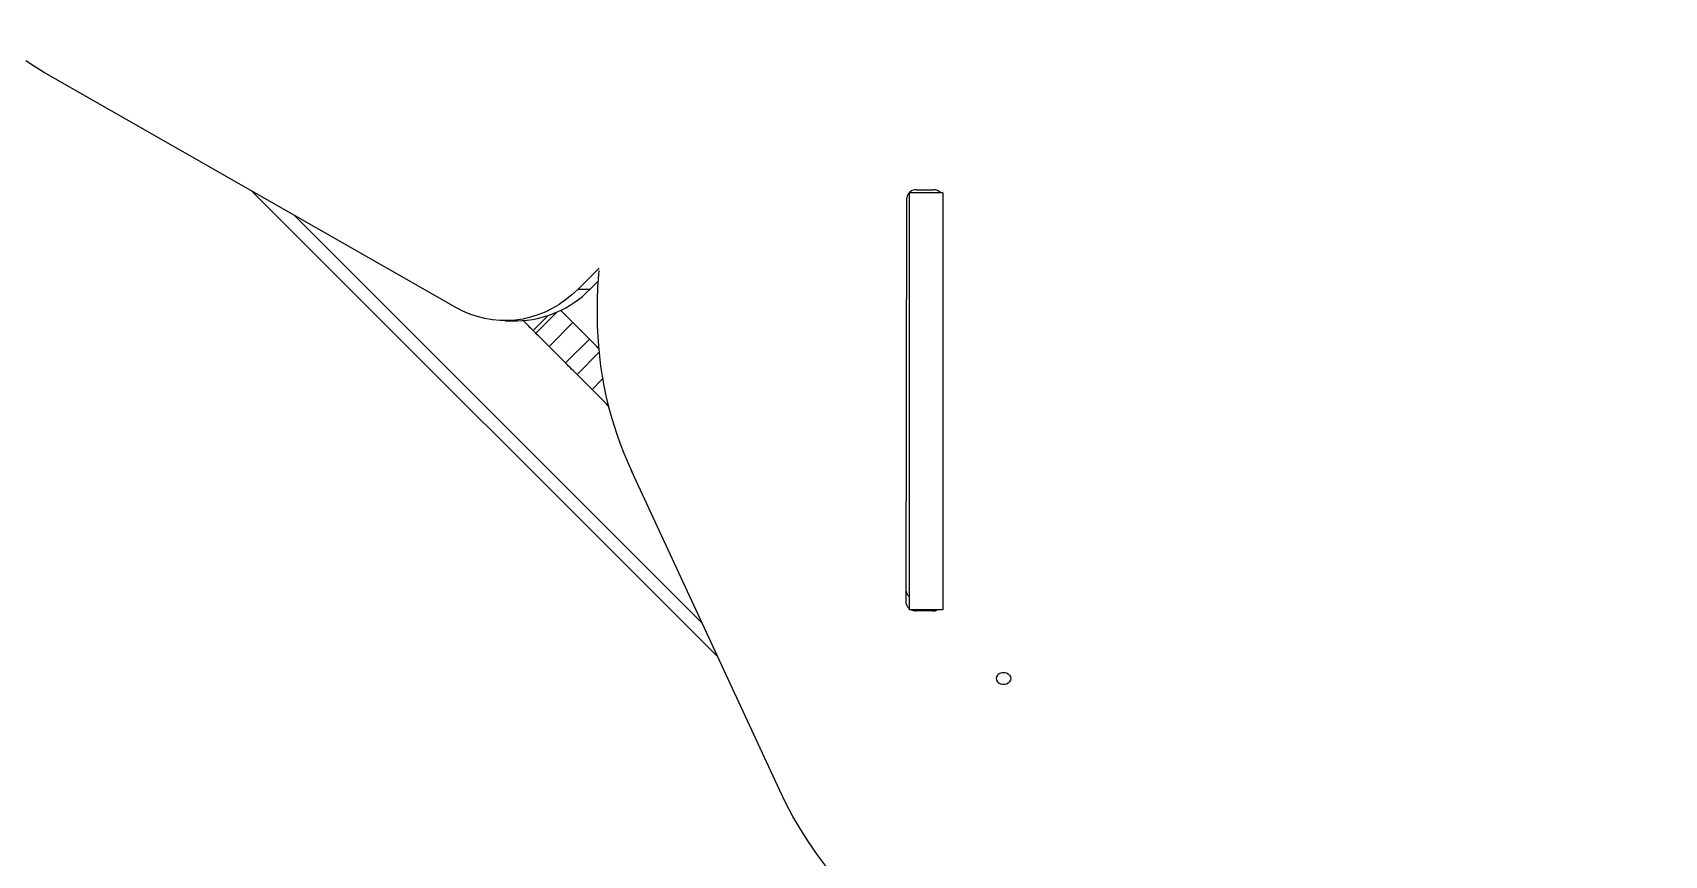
# Model space of a CAD drawing. Header units: millimetres. Extents: x -9608 to 9087, y -7864 to 6934.
# Drawn here: x 2400 to 3416, y 2972 to 3485 of the extents above; entities that cross this region are included whole.
import ezdxf

# ---------------------------------------------------------------- set-up
doc = ezdxf.new("R2010")
doc.units = ezdxf.units.MM
doc.layers.add('DIKOM_ОБЪЕКТ', color=7, linetype='Continuous')
doc.layers.add('DIKOM_РАЗМЕР_ОБЪЕКТА', color=7, linetype='Continuous')
doc.styles.add('style1', font='arial.ttf', dxfattribs={"width": 0.8})
doc.dimstyles.new('1-50', dxfattribs={"dimtxt": 300, "dimasz": 200, "dimexe": 100, "dimexo": 0, "dimgap": 100, "dimtad": 1, "dimtxsty": 'style1', "dimcen": 200, "dimclrd": 7, "dimclre": 7, "dimclrt": 7, "dimadec": 1, "dimazin": 2, "dimtfac": 1, "dimtmove": 0, "dimatfit": 2, "dimfxl": 0, "dimlwd": 25, "dimlwe": 18, "dimarcsym": 0})

# ---------------------------------------------------------------- blocks, each defined once
blk = doc.blocks.new('*D16')
at = {"layer": 'Defpoints', "color": 0, "transparency": 16777216}
for p in [(-6125, 3662.5), (7039, -2261), (7039, -7136.2)]:
    blk.add_point(p, dxfattribs=at)
at = {"layer": 'DIKOM_РАЗМЕР_ОБЪЕКТА', "color": 7, "lineweight": 18, "transparency": 16777216}
for p, q in [((-6125, 3662.5), (-6125, -7236.2)), ((7039, -2261), (7039, -7236.2))]:
    blk.add_line(p, q, dxfattribs=at)
at = {"layer": 'DIKOM_РАЗМЕР_ОБЪЕКТА', "color": 7, "lineweight": 25, "transparency": 16777216}
blk.add_line((-5925, -7136.2), (6839, -7136.2), dxfattribs=at)
at = {"layer": 'DIKOM_РАЗМЕР_ОБЪЕКТА', "color": 7, "transparency": 16777216}
for points in [[(-5925, -7102.9), (-5925, -7169.5), (-6125, -7136.2)], [(6839, -7102.9), (6839, -7169.5), (7039, -7136.2)]]:
    blk.add_solid(points, dxfattribs=at)
at = {"layer": 'DIKOM_РАЗМЕР_ОБЪЕКТА', "color": 7, "transparency": 16777216, "insert": (326.4, -6882.9), "char_height": 300, "attachment_point": 5, "style": 'style1'}
blk.add_mtext('13200', dxfattribs=at)

msp = doc.modelspace()

# ---------------------------------------------------------------- linework, layer by layer
at = {"layer": 'DIKOM_ОБЪЕКТ', "color": 7, "linetype": 'Continuous', "lineweight": 15}
for p, q in [((2663.44, 3313.787), (2406.696, 3460.343)), ((2536.441, 3386.275), (2826.678, 3096.047)), ((2966.891, 3385.217), (2945.88, 3385.217)), ((2945.88, 3385.217), (2945.88, 3125.409)), ((2950.565, 3387.113), (2960.971, 3387.1)), ((2966.891, 3385.217), (2966.891, 3125.409)), ((2944.125, 3129.912), (2944.553, 3381.925)), ((2966.891, 3382.714), (2966.952, 3381.966)), ((2966.937, 3382.243), (2966.891, 3346.819)), ((2966.952, 3381.966), (2966.891, 3339.319)), ((2562.808, 3371.228), (2816.898, 3117.14)), ((2752.734, 3338.265), (2739.49, 3325.029)), ((2746.997, 3325.029), (2739.49, 3325.029)), ((2751.971, 3330.002), (2746.997, 3325.029)), ((2751.529, 3315.851), (2751.529, 3308.351)), ((2694.141, 3305.503), (2701.633, 3305.503)), ((2711.581, 3299.453), (2720.721, 3308.597)), ((2713.245, 3297.788), (2726.123, 3310.663)), ((2721.53, 3289.502), (2736.377, 3304.351)), ((2746.661, 3294.07), (2736.377, 3304.351)), ((2713.245, 3297.788), (2711.581, 3299.453)), ((2731.815, 3279.221), (2746.661, 3294.07)), ((2731.815, 3279.221), (2721.53, 3289.502)), ((2738.971, 3272.066), (2752.658, 3285.761)), ((2748.355, 3262.675), (2738.971, 3272.066)), ((2748.355, 3262.675), (2754.932, 3269.258)), ((2758.487, 3252.546), (2758.517, 3252.578)), ((2758.533, 3252.493), (2758.487, 3252.546)), ((2865.1, 3013.171), (2773.12, 3211.544)), ((2966.891, 3125.409), (2945.88, 3125.409)), ((2950.122, 3125.409), (2950.122, 3124.708)), ((2960.513, 3124.695), (2950.122, 3124.708)), ((2960.513, 3125.409), (2960.513, 3124.695))]:
    msp.add_line(p, q, dxfattribs=at)
at = {"layer": 'DIKOM_ОБЪЕКТ', "color": 7, "linetype": 'Continuous', "lineweight": 15, "flags": 128}
for points in [[(2406.696, 3460.343), (2401.08, 3463.744), (2395.618, 3467.456)], [(2739.49, 3325.029), (2735.782, 3321.562), (2731.86, 3318.4), (2727.771, 3315.557), (2723.514, 3313.047), (2719.119, 3310.882), (2714.603, 3309.071), (2709.994, 3307.624), (2705.295, 3306.548), (2700.565, 3305.848), (2695.789, 3305.526), (2691.013, 3305.585), (2686.252, 3306.024), (2681.522, 3306.841), (2676.852, 3308.033), (2672.275, 3309.593), (2667.789, 3311.514), (2663.44, 3313.787)], [(2736.377, 3304.351), (2735.187, 3305.537), (2734.027, 3306.709), (2732.883, 3307.851), (2731.784, 3308.948), (2730.746, 3309.989), (2729.77, 3310.958), (2728.885, 3311.845), (2728.809, 3311.914)], [(2721.53, 3289.502), (2720.34, 3290.688), (2719.165, 3291.86), (2718.036, 3293.001), (2716.937, 3294.099), (2715.884, 3295.139), (2714.923, 3296.109), (2714.038, 3296.995), (2713.245, 3297.788)], [(2752.414, 3288.313), (2752.246, 3288.479), (2751.392, 3289.336), (2750.491, 3290.233), (2749.561, 3291.163), (2748.614, 3292.118), (2747.638, 3293.09), (2746.661, 3294.07)], [(2738.971, 3272.066), (2738.208, 3272.821), (2737.399, 3273.629), (2736.545, 3274.486), (2735.644, 3275.384), (2734.714, 3276.314), (2733.768, 3277.269), (2732.791, 3278.24), (2731.815, 3279.221)], [(2758.487, 3252.546), (2757.098, 3253.928), (2755.725, 3255.302), (2754.367, 3256.656), (2753.055, 3257.976), (2751.773, 3259.25), (2750.568, 3260.465), (2749.423, 3261.611), (2748.355, 3262.675)], [(2945.88, 3133.729), (2945.88, 3133.735), (2945.132, 3134.523), (2944.583, 3135.423), (2944.247, 3136.398), (2944.141, 3137.072)], [(2945.88, 3126.229), (2945.88, 3126.235), (2945.132, 3127.024), (2944.583, 3127.923), (2944.247, 3128.898), (2944.125, 3129.912)], [(3000.339, 3082.641), (3000.522, 3083.714), (3001.041, 3084.7), (3001.865, 3085.519), (3002.917, 3086.104), (3004.123, 3086.408), (3005.374, 3086.406), (3006.58, 3086.099), (3007.632, 3085.511), (3008.456, 3084.691), (3008.975, 3083.704), (3009.143, 3082.63), (3008.96, 3081.556), (3008.441, 3080.571), (3007.617, 3079.752), (3006.564, 3079.167), (3005.359, 3078.863), (3004.108, 3078.864), (3002.917, 3079.172), (3001.865, 3079.759), (3001.041, 3080.58), (3000.522, 3081.567), (3000.339, 3082.641)], [(2894.168, 2965.489), (2888.538, 2973.056), (2883.212, 2980.788), (2878.207, 2988.675), (2873.508, 2996.707), (2869.144, 3004.876), (2865.1, 3013.171)]]:
    msp.add_lwpolyline(points, dxfattribs=at)
at = {"layer": 'DIKOM_ОБЪЕКТ', "color": 7, "linetype": 'Continuous', "lineweight": 15}
for centre, radius, start, end in [((2950.186, 3381.475), 5.651, 86.154479, 175.435449), ((2961.079, 3380.784), 6.317, 44.566905, 90.975223), ((2972.298, 3316.114), 220.769, 174.60845, 180.068265), ((2701.001, 3369.432), 63.932, 270.566276, 316.00981), ((3053.705, 3648.392), 488.679, 224.541227, 225.564975), ((2980.942, 3308.706), 229.413, 180.088769, 205.057402), ((2950.095, 3131.384), 6.676, 243.501763, 270.233353), ((2960.551, 3131.405), 6.711, 269.673649, 296.682112), ((3004.749, 3091.296), 4.972, 260.995066, 279.004934)]:
    msp.add_arc(centre, radius, start, end, dxfattribs=at)

# ---------------------------------------------------------------- dimensions: what is measured, and where the dimension line sits
at = {"layer": 'DIKOM_РАЗМЕР_ОБЪЕКТА'}
dim = msp.add_linear_dim(base=(7038.989, -7136.194), p1=(-6124.982, 3662.494), p2=(7038.989, -2261.037), text='13200', dimstyle='1-50', dxfattribs=at)
dim.commit()
dim.dimension.update_dxf_attribs({"geometry": '*D16', "text_midpoint": (326.371, -7136.194), "dimtype": 160})

doc.saveas('drawing.dxf')
